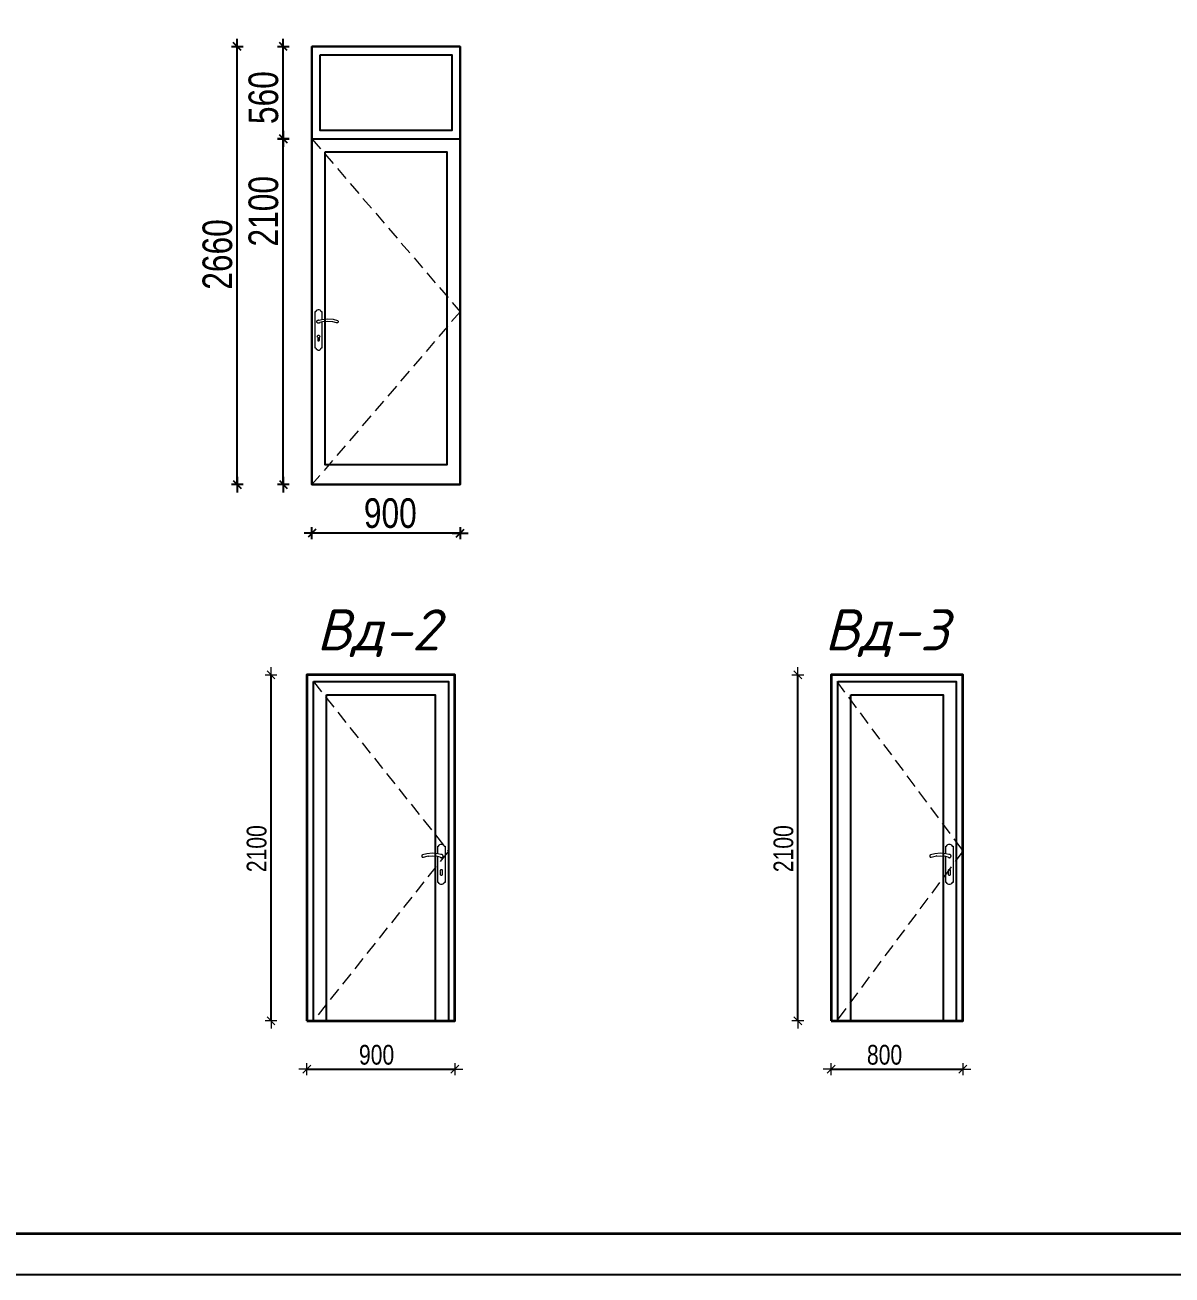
# Model space of a CAD drawing. Extents: x -12289450 to -10763036, y -7834513 to -6150123.
# Drawn here: x -11050972 to -11044005, y -7709386 to -7701795 of the extents above; entities that cross this region are included whole.
import ezdxf

# ---------------------------------------------------------------- set-up
doc = ezdxf.new("R2010")
doc.units = 0
doc.header["$LTSCALE"] = 25
doc.header["$PDMODE"] = 35
doc.linetypes.add('HIDDEN2', pattern=[4.7625, 3.175, -1.5875])
doc.layers.get('DefPoints').update_dxf_attribs({"color": 10, "lineweight": 30})
for name, color, linetype in [('005-РАЗМЕРЫ', 252, 'Continuous'), ('Annotation - Text', 7, 'Continuous'), ('ArchiCAD', 7, 'Continuous'), ('Новое', 51, 'Continuous')]:
    doc.layers.add(name, color=color, linetype=linetype)
for name, color, linetype, lineweight in [('RAZMER', 7, 'Continuous', 9), ('Двери ArchiCAD_Ном_пера__41', 7, 'Continuous', 9), ('Двери демонтаж', 15, 'Continuous', 9), ('СТЕНЫ', 5, 'Continuous', 40)]:
    doc.layers.add(name, color=color, linetype=linetype, lineweight=lineweight)
doc.styles.add('gismo', font='isocpeui.ttf')
doc.styles.add('TXT0', font='txt', dxfattribs={"width": 0.8})
doc.dimstyles.new('Копия 3 РАЗМЕРЫ 3', dxfattribs={"dimscale": 30, "dimtxt": 4, "dimasz": 0.08, "dimexe": 0, "dimexo": 0, "dimgap": 0.9, "dimtad": 1, "dimdec": 0, "dimzin": 0, "dimdsep": 46, "dimtxsty": 'TXT0', "dimblk1": 'A8MITTA', "dimblk2": 'A8MITTA', "dimsah": 1, "dimcen": 0.3, "dimse1": 1, "dimse2": 1, "dimadec": 0, "dimazin": 0, "dimtp": 6, "dimtm": 6, "dimtfac": 1, "dimtdec": 0, "dimtofl": 0, "dimtmove": 0, "dimatfit": 3, "dimldrblk": 'A8MITTA', "dimfxl": 0, "dimtolj": 1, "dimtzin": 0, "dimarcsym": 0})
doc.dimstyles.new('Копия(2) 3 РАЗМЕРЫ 3', dxfattribs={"dimscale": 30, "dimtxt": 6, "dimasz": 0.08, "dimexe": 0, "dimexo": 0, "dimgap": 1, "dimtad": 1, "dimdec": 0, "dimzin": 0, "dimdsep": 46, "dimtxsty": 'TXT0', "dimblk1": 'A8MITTA', "dimblk2": 'A8MITTA', "dimsah": 1, "dimcen": 0.3, "dimse1": 1, "dimse2": 1, "dimadec": 0, "dimazin": 0, "dimtp": 6, "dimtm": 6, "dimtfac": 1, "dimtdec": 0, "dimtofl": 0, "dimtmove": 0, "dimatfit": 3, "dimldrblk": 'A8MITTA', "dimfxl": 0, "dimtolj": 1, "dimtzin": 0, "dimarcsym": 0})

# ---------------------------------------------------------------- blocks, each defined once
blk = doc.blocks.new('A8MITTA', base_point=(3180, 3140))
for p, q in [((3160, 3140), (3200, 3140)), ((3170, 3130), (3190, 3150)), ((3180, 3155), (3180, 3125))]:
    blk.add_line(p, q)
blk = doc.blocks.new('*D552')
at = {"layer": 'DefPoints', "color": 0, "ltscale": 4, "transparency": 16777216}
for p in [(-11049477.6, -7705741.8), (-11049214.4, -7705741.8), (-11049214.4, -7707841.8)]:
    blk.add_point(p, dxfattribs=at)
at = {"layer": 'RAZMER', "color": 0, "lineweight": -2, "ltscale": 4, "transparency": 16777216}
blk.add_line((-11049477.6, -7707839.4), (-11049477.6, -7705744.2), dxfattribs=at)
at = {"layer": 'RAZMER', "color": 0, "lineweight": -2, "ltscale": 4, "transparency": 16777216, "xscale": 2.4, "yscale": 2.4, "zscale": 2.4}
for p, rotation in [((-11049477.6, -7705741.8), 90), ((-11049477.6, -7707841.8), 270)]:
    blk.add_blockref('A8MITTA', p, dxfattribs=dict(at, rotation=rotation))
at = {"layer": 'RAZMER', "color": 0, "ltscale": 4, "transparency": 16777216, "insert": (-11049564.6, -7706797), "char_height": 120, "attachment_point": 5, "rotation": 90, "style": 'TXT0'}
blk.add_mtext('\\A1;2100', dxfattribs=at)
blk = doc.blocks.new('*D553')
at = {"layer": 'DefPoints', "color": 0, "ltscale": 4, "transparency": 16777216}
for p in [(-11049260.6, -7707841.8), (-11048360.6, -7707841.8), (-11048360.6, -7708136.3)]:
    blk.add_point(p, dxfattribs=at)
at = {"layer": 'RAZMER', "color": 0, "lineweight": -2, "ltscale": 4, "transparency": 16777216}
blk.add_line((-11049258.2, -7708136.3), (-11048363, -7708136.3), dxfattribs=at)
at = {"layer": 'RAZMER', "color": 0, "lineweight": -2, "ltscale": 4, "transparency": 16777216, "xscale": 2.4, "yscale": 2.4, "zscale": 2.4, "rotation": 180}
blk.add_blockref('A8MITTA', (-11049260.6, -7708136.3), dxfattribs=at)
at = {"layer": 'RAZMER', "color": 0, "lineweight": -2, "ltscale": 4, "transparency": 16777216, "xscale": 2.4, "yscale": 2.4, "zscale": 2.4}
blk.add_blockref('A8MITTA', (-11048360.6, -7708136.3), dxfattribs=at)
at = {"layer": 'RAZMER', "color": 0, "ltscale": 4, "transparency": 16777216, "insert": (-11048836.5, -7708049.3), "char_height": 120, "attachment_point": 5, "style": 'TXT0'}
blk.add_mtext('\\A1;900', dxfattribs=at)
blk = doc.blocks.new('*D554')
at = {"layer": 'DefPoints', "color": 0, "ltscale": 4, "transparency": 16777216}
for p in [(-11046277.7, -7705741.8), (-11046014.5, -7705741.8), (-11046014.5, -7707841.8)]:
    blk.add_point(p, dxfattribs=at)
at = {"layer": 'RAZMER', "color": 0, "lineweight": -2, "ltscale": 4, "transparency": 16777216}
blk.add_line((-11046277.7, -7707839.4), (-11046277.7, -7705744.2), dxfattribs=at)
at = {"layer": 'RAZMER', "color": 0, "lineweight": -2, "ltscale": 4, "transparency": 16777216, "xscale": 2.4, "yscale": 2.4, "zscale": 2.4}
for p, rotation in [((-11046277.7, -7705741.8), 90), ((-11046277.7, -7707841.8), 270)]:
    blk.add_blockref('A8MITTA', p, dxfattribs=dict(at, rotation=rotation))
at = {"layer": 'RAZMER', "color": 0, "ltscale": 4, "transparency": 16777216, "insert": (-11046364.7, -7706797), "char_height": 120, "attachment_point": 5, "rotation": 90, "style": 'TXT0'}
blk.add_mtext('\\A1;2100', dxfattribs=at)
blk = doc.blocks.new('*D555')
at = {"layer": 'DefPoints', "color": 0, "ltscale": 4, "transparency": 16777216}
for p in [(-11046075.1, -7707841.8), (-11045275.1, -7707841.8), (-11045275.1, -7708136.3)]:
    blk.add_point(p, dxfattribs=at)
at = {"layer": 'RAZMER', "color": 0, "lineweight": -2, "ltscale": 4, "transparency": 16777216}
blk.add_line((-11046072.7, -7708136.3), (-11045277.5, -7708136.3), dxfattribs=at)
at = {"layer": 'RAZMER', "color": 0, "lineweight": -2, "ltscale": 4, "transparency": 16777216, "xscale": 2.4, "yscale": 2.4, "zscale": 2.4, "rotation": 180}
blk.add_blockref('A8MITTA', (-11046075.1, -7708136.3), dxfattribs=at)
at = {"layer": 'RAZMER', "color": 0, "lineweight": -2, "ltscale": 4, "transparency": 16777216, "xscale": 2.4, "yscale": 2.4, "zscale": 2.4}
blk.add_blockref('A8MITTA', (-11045275.1, -7708136.3), dxfattribs=at)
at = {"layer": 'RAZMER', "color": 0, "ltscale": 4, "transparency": 16777216, "insert": (-11045751, -7708049.3), "char_height": 120, "attachment_point": 5, "style": 'TXT0'}
blk.add_mtext('\\A1;800', dxfattribs=at)
blk = doc.blocks.new('*D556')
at = {"layer": '005-РАЗМЕРЫ', "color": 0, "lineweight": -2, "ltscale": 4, "transparency": 16777216}
blk.add_line((-11049682.6, -7704583.4), (-11049682.6, -7701928.2), dxfattribs=at)
at = {"layer": 'DefPoints', "color": 0, "ltscale": 4, "transparency": 16777216}
for p in [(-11049682.6, -7701925.8), (-11049328.6, -7701925.8), (-11049328.6, -7704585.8)]:
    blk.add_point(p, dxfattribs=at)
at = {"layer": '005-РАЗМЕРЫ', "color": 0, "lineweight": -2, "ltscale": 4, "transparency": 16777216, "xscale": 2.4, "yscale": 2.4, "zscale": 2.4}
for p, rotation in [((-11049682.6, -7701925.8), 90), ((-11049682.6, -7704585.8), 270)]:
    blk.add_blockref('A8MITTA', p, dxfattribs=dict(at, rotation=rotation))
at = {"layer": '005-РАЗМЕРЫ', "color": 0, "ltscale": 4, "transparency": 16777216, "insert": (-11049802.6, -7703188.3), "char_height": 180, "attachment_point": 5, "rotation": 90, "style": 'TXT0'}
blk.add_mtext('\\A1;2660', dxfattribs=at)
blk = doc.blocks.new('*D557')
at = {"layer": '005-РАЗМЕРЫ', "color": 0, "lineweight": -2, "ltscale": 4, "transparency": 16777216}
blk.add_line((-11049403.1, -7704583.4), (-11049403.1, -7702488.2), dxfattribs=at)
at = {"layer": 'DefPoints', "color": 0, "ltscale": 4, "transparency": 16777216}
for p in [(-11049403.1, -7702485.8), (-11049229, -7702485.8), (-11049229, -7704585.8)]:
    blk.add_point(p, dxfattribs=at)
at = {"layer": '005-РАЗМЕРЫ', "color": 0, "lineweight": -2, "ltscale": 4, "transparency": 16777216, "xscale": 2.4, "yscale": 2.4, "zscale": 2.4}
for p, rotation in [((-11049403.1, -7702485.8), 90), ((-11049403.1, -7704585.8), 270)]:
    blk.add_blockref('A8MITTA', p, dxfattribs=dict(at, rotation=rotation))
at = {"layer": '005-РАЗМЕРЫ', "color": 0, "ltscale": 4, "transparency": 16777216, "insert": (-11049523.1, -7702925.8), "char_height": 180, "attachment_point": 5, "rotation": 90, "style": 'TXT0'}
blk.add_mtext('\\A1;2100', dxfattribs=at)
blk = doc.blocks.new('*D558')
at = {"layer": '005-РАЗМЕРЫ', "color": 0, "lineweight": -2, "ltscale": 4, "transparency": 16777216}
blk.add_line((-11049403.1, -7702483.4), (-11049403.1, -7701928.2), dxfattribs=at)
at = {"layer": 'DefPoints', "color": 0, "ltscale": 4, "transparency": 16777216}
for p in [(-11049403.1, -7701925.8), (-11049229, -7701925.8), (-11049367.1, -7702485.8)]:
    blk.add_point(p, dxfattribs=at)
at = {"layer": '005-РАЗМЕРЫ', "color": 0, "lineweight": -2, "ltscale": 4, "transparency": 16777216, "xscale": 2.4, "yscale": 2.4, "zscale": 2.4}
for p, rotation in [((-11049403.1, -7701925.8), 90), ((-11049403.1, -7702485.8), 270)]:
    blk.add_blockref('A8MITTA', p, dxfattribs=dict(at, rotation=rotation))
at = {"layer": '005-РАЗМЕРЫ', "color": 0, "ltscale": 4, "transparency": 16777216, "insert": (-11049523.1, -7702235.8), "char_height": 180, "attachment_point": 5, "rotation": 90, "style": 'TXT0'}
blk.add_mtext('\\A1;560', dxfattribs=at)
blk = doc.blocks.new('*D559')
at = {"layer": '005-РАЗМЕРЫ', "color": 0, "lineweight": -2, "ltscale": 4, "transparency": 16777216}
blk.add_line((-11048331.4, -7704880.3), (-11049226.6, -7704880.3), dxfattribs=at)
at = {"layer": 'DefPoints', "color": 0, "ltscale": 4, "transparency": 16777216}
for p in [(-11049229, -7704585.8), (-11048329, -7704585.8), (-11049229, -7704880.3)]:
    blk.add_point(p, dxfattribs=at)
at = {"layer": '005-РАЗМЕРЫ', "color": 0, "lineweight": -2, "ltscale": 4, "transparency": 16777216, "xscale": 2.4, "yscale": 2.4, "zscale": 2.4, "rotation": 180}
blk.add_blockref('A8MITTA', (-11049229, -7704880.3), dxfattribs=at)
at = {"layer": '005-РАЗМЕРЫ', "color": 0, "lineweight": -2, "ltscale": 4, "transparency": 16777216, "xscale": 2.4, "yscale": 2.4, "zscale": 2.4}
blk.add_blockref('A8MITTA', (-11048329, -7704880.3), dxfattribs=at)
at = {"layer": '005-РАЗМЕРЫ', "color": 0, "ltscale": 4, "transparency": 16777216, "insert": (-11048753, -7704760.3), "char_height": 180, "attachment_point": 5, "style": 'TXT0'}
blk.add_mtext('\\A1;900', dxfattribs=at)
blk = doc.blocks.new('r')
at = {"layer": 'Двери ArchiCAD_Ном_пера__41', "linetype": 'Continuous'}
for p, q in [((-39.3, 178.1), (-45, 178.1)), ((-45, 178.1), (-45, -41.9)), ((-36.4, 183.7), (-39.3, 178.1)), ((-31.7, 188), (-36.4, 183.7)), ((-25.7, 190.3), (-31.7, 188)), ((-19.3, 190.3), (-25.7, 190.3)), ((-13.3, 188), (-19.3, 190.3)), ((-8.6, 183.7), (-13.3, 188)), ((-5.7, 178.1), (-8.6, 183.7)), ((0, 178.1), (-5.7, 178.1)), ((0, 131.8), (0, 178.1)), ((-32.5, 119.3), (-32.1, 121)), ((-32.5, 117.6), (-32.5, 119.3)), ((-32.3, 115.8), (-32.5, 117.6)), ((-31.8, 114.2), (-32.3, 115.8)), ((-32.1, 121), (-31.4, 122.6)), ((-30.9, 112.6), (-31.8, 114.2)), ((-31.4, 122.6), (-30.5, 124.1)), ((-29.9, 111.2), (-30.9, 112.6)), ((-30.5, 124.1), (-29.3, 125.4)), ((-28.6, 110.1), (-29.9, 111.2)), ((-29.3, 125.4), (-27.9, 126.5)), ((-27.1, 109.1), (-28.6, 110.1)), ((-27.9, 126.5), (-26.4, 127.3)), ((-25.5, 108.5), (-27.1, 109.1)), ((-26.4, 127.3), (-24.7, 127.8)), ((-23.8, 108.1), (-25.5, 108.5)), ((-24.7, 127.8), (-23, 128.1)), ((-22, 108), (-23.8, 108.1)), ((-23, 128.1), (-21.2, 128)), ((-20.3, 108.3), (-22, 108)), ((-21.2, 128), (-19.5, 127.6)), ((-18.6, 108.8), (-20.3, 108.3)), ((-19.5, 127.6), (-18.3, 127.1)), ((-17.1, 109.6), (-18.6, 108.8)), ((-18.3, 127.1), (-1.8, 131.6)), ((-15.7, 110.7), (-17.1, 109.6)), ((-14.5, 112), (-15.7, 110.7)), ((-14, 112.7), (-14.5, 112)), ((1.2, 116.9), (-14, 112.7)), ((-1.8, 131.6), (32.2, 134.8)), ((0, -41.9), (0, 116.6)), ((32.5, 119.8), (1.2, 116.9)), ((32.2, 134.8), (66.2, 132.1)), ((63.9, 117.2), (32.5, 119.8)), ((87.3, 110.9), (63.9, 117.2)), ((66.2, 132.1), (91.8, 125.2)), ((87.9, 110.7), (87.3, 110.9)), ((89.2, 110.5), (87.9, 110.7)), ((90.5, 110.6), (89.2, 110.5)), ((91.8, 110.9), (90.5, 110.6)), ((91.8, 125.2), (92.4, 125)), ((93, 111.4), (91.8, 110.9)), ((92.4, 125), (93.5, 124.4)), ((94.1, 112.1), (93, 111.4)), ((93.5, 124.4), (94.6, 123.6)), ((95.1, 113), (94.1, 112.1)), ((94.6, 123.6), (95.5, 122.6)), ((95.9, 114), (95.1, 113)), ((95.5, 122.6), (96.2, 121.5)), ((96.5, 115.2), (95.9, 114)), ((96.2, 121.5), (96.7, 120.3)), ((96.9, 116.4), (96.5, 115.2)), ((96.7, 120.3), (97, 119.1)), ((97, 117.7), (96.9, 116.4)), ((97, 119.1), (97, 117.7)), ((-29.9, 26.9), (-29.8, 29.4)), ((-29.1, 24.5), (-29.9, 26.9)), ((-29.8, 29.4), (-28.9, 31.8)), ((-27.5, 22.5), (-29.1, 24.5)), ((-28.9, 31.8), (-27.2, 33.8)), ((-27.5, 22.5), (-27.5, 5.6)), ((-27.5, 5.6), (-27.2, 3.8)), ((-27.2, 33.8), (-25, 35)), ((-27.2, 3.8), (-26.3, 2.3)), ((-26.3, 2.3), (-25, 1.2)), ((-25, 35), (-22.5, 35.5)), ((-25, 1.2), (-23.4, 0.6)), ((-23.4, 0.6), (-21.6, 0.6)), ((-22.5, 35.5), (-20, 35)), ((-21.6, 0.6), (-20, 1.2)), ((-20, 35), (-17.8, 33.8)), ((-20, 1.2), (-18.7, 2.3)), ((-18.7, 2.3), (-17.8, 3.8)), ((-17.8, 33.8), (-16.1, 31.8)), ((-17.8, 3.8), (-17.5, 5.6)), ((-17.5, 22.5), (-15.9, 24.5)), ((-17.5, 5.6), (-17.5, 22.5)), ((-16.1, 31.8), (-15.2, 29.4)), ((-15.1, 26.9), (-15.9, 24.5)), ((-15.2, 29.4), (-15.1, 26.9)), ((-45, -41.9), (-39.3, -41.9)), ((-39.3, -41.9), (-36.4, -47.6)), ((-36.4, -47.6), (-31.7, -51.9)), ((-31.7, -51.9), (-25.7, -54.2)), ((-25.7, -54.2), (-19.3, -54.2)), ((-19.3, -54.2), (-13.3, -51.9)), ((-13.3, -51.9), (-8.6, -47.6)), ((-8.6, -47.6), (-5.7, -41.9)), ((-5.7, -41.9), (0, -41.9))]:
    blk.add_line(p, q, dxfattribs=at)

msp = doc.modelspace()

# ---------------------------------------------------------------- linework, layer by layer
at = {"layer": 'ArchiCAD', "color": 7, "linetype": 'Continuous', "lineweight": 35}
msp.add_lwpolyline([(-11054339.4, -7694786.2), (-11034589.6, -7694786.2), (-11034589.6, -7709136), (-11054339.4, -7709136)], close=True, dxfattribs=at)
at = {"layer": 'RAZMER', "color": 251, "linetype": 'HIDDEN2'}
for points in [[(-11049229, -7702485.8), (-11048329, -7703535.8), (-11049229, -7704585.8)], [(-11049220.6, -7705781.8), (-11048400.6, -7706811.8), (-11049220.6, -7707841.8)], [(-11046041.3, -7705781.8), (-11045275.1, -7706811.8), (-11046041.3, -7707841.8)]]:
    msp.add_lwpolyline(points, dxfattribs=at)
at = {"layer": 'Двери демонтаж', "color": 0, "ltscale": 50}
for p, q in [((-11048465.2, -7706828.1), (-11048465.2, -7706781.8)), ((-11048465.2, -7706781.8), (-11048459.5, -7706781.8)), ((-11048459.5, -7706781.8), (-11048456.6, -7706776.1)), ((-11048456.6, -7706776.1), (-11048451.8, -7706771.9)), ((-11048451.8, -7706771.9), (-11048445.9, -7706769.6)), ((-11048445.9, -7706769.6), (-11048439.5, -7706769.6)), ((-11048439.5, -7706769.6), (-11048433.5, -7706771.9)), ((-11048433.5, -7706771.9), (-11048428.8, -7706776.1)), ((-11048428.8, -7706776.1), (-11048425.9, -7706781.8)), ((-11048425.9, -7706781.8), (-11048420.2, -7706781.8)), ((-11048420.2, -7706781.8), (-11048420.2, -7707001.8)), ((-11045379.7, -7706828.1), (-11045379.7, -7706781.8)), ((-11045379.7, -7706781.8), (-11045374, -7706781.8)), ((-11045374, -7706781.8), (-11045371.1, -7706776.1)), ((-11045371.1, -7706776.1), (-11045366.3, -7706771.9)), ((-11045366.3, -7706771.9), (-11045360.4, -7706769.6)), ((-11045360.4, -7706769.6), (-11045354, -7706769.6)), ((-11045354, -7706769.6), (-11045348, -7706771.9)), ((-11045348, -7706771.9), (-11045343.3, -7706776.1)), ((-11045343.3, -7706776.1), (-11045340.4, -7706781.8)), ((-11045340.4, -7706781.8), (-11045334.7, -7706781.8)), ((-11045334.7, -7706781.8), (-11045334.7, -7707001.8)), ((-11048562, -7706843.4), (-11048561.6, -7706844.7)), ((-11048561.4, -7706838.3), (-11048561.9, -7706839.5)), ((-11048561.6, -7706844.7), (-11048561, -7706845.9)), ((-11048560.6, -7706837.2), (-11048561.4, -7706838.3)), ((-11048561, -7706845.9), (-11048560.2, -7706846.9)), ((-11048559.8, -7706836.3), (-11048560.6, -7706837.2)), ((-11048560.2, -7706846.9), (-11048559.3, -7706847.8)), ((-11048558.7, -7706835.5), (-11048559.8, -7706836.3)), ((-11048559.3, -7706847.8), (-11048558.2, -7706848.5)), ((-11048557.5, -7706834.9), (-11048558.7, -7706835.5)), ((-11048558.2, -7706848.5), (-11048557, -7706849)), ((-11048556.9, -7706834.7), (-11048557.5, -7706834.9)), ((-11048557, -7706849), (-11048555.7, -7706849.3)), ((-11048531.4, -7706827.8), (-11048556.9, -7706834.7)), ((-11048555.7, -7706849.3), (-11048554.4, -7706849.4)), ((-11048554.4, -7706849.4), (-11048553.1, -7706849.2)), ((-11048553.1, -7706849.2), (-11048552.4, -7706849)), ((-11048552.4, -7706849), (-11048529.1, -7706842.7)), ((-11048497.3, -7706825), (-11048531.4, -7706827.8)), ((-11048529.1, -7706842.7), (-11048497.7, -7706840.1)), ((-11048522.1, -7706840.8), (-11048522.2, -7706842.1)), ((-11048522.2, -7706842.1), (-11048522, -7706843.4)), ((-11048521.9, -7706839.5), (-11048522.1, -7706840.8)), ((-11048497.7, -7706840.1), (-11048466.3, -7706843)), ((-11048463.4, -7706828.2), (-11048497.3, -7706825)), ((-11048466.3, -7706843), (-11048451.1, -7706847.2)), ((-11048465.2, -7707001.8), (-11048465.2, -7706843.3)), ((-11048446.9, -7706832.8), (-11048463.4, -7706828.2)), ((-11048450.7, -7706847.9), (-11048449.5, -7706849.2)), ((-11048449.5, -7706849.2), (-11048448.1, -7706850.3)), ((-11048448.1, -7706850.3), (-11048446.6, -7706851.1)), ((-11048445.6, -7706832.2), (-11048446.9, -7706832.8)), ((-11048446.6, -7706851.1), (-11048444.9, -7706851.6)), ((-11048443.9, -7706831.9), (-11048445.6, -7706832.2)), ((-11048444.9, -7706851.6), (-11048443.2, -7706851.9)), ((-11048442.2, -7706831.8), (-11048443.9, -7706831.9)), ((-11048443.2, -7706851.9), (-11048441.4, -7706851.8)), ((-11048440.5, -7706832), (-11048442.2, -7706831.8)), ((-11048441.4, -7706851.8), (-11048439.7, -7706851.4)), ((-11048438.8, -7706832.6), (-11048440.5, -7706832)), ((-11048439.7, -7706851.4), (-11048438.1, -7706850.8)), ((-11048437.2, -7706833.4), (-11048438.8, -7706832.6)), ((-11048438.1, -7706850.8), (-11048436.6, -7706849.8)), ((-11048435.9, -7706834.5), (-11048437.2, -7706833.4)), ((-11048436.6, -7706849.8), (-11048435.3, -7706848.6)), ((-11048434.7, -7706835.8), (-11048435.9, -7706834.5)), ((-11048435.3, -7706848.6), (-11048434.2, -7706847.3)), ((-11048433.7, -7706837.2), (-11048434.7, -7706835.8)), ((-11048434.2, -7706847.3), (-11048433.4, -7706845.7)), ((-11048433.1, -7706838.9), (-11048433.7, -7706837.2)), ((-11048433.4, -7706845.7), (-11048432.9, -7706844)), ((-11048432.7, -7706840.6), (-11048433.1, -7706838.9)), ((-11048432.9, -7706844), (-11048432.6, -7706842.3)), ((-11048432.6, -7706842.3), (-11048432.7, -7706840.6)), ((-11045476.5, -7706843.4), (-11045476.1, -7706844.7)), ((-11045475.9, -7706838.3), (-11045476.4, -7706839.5)), ((-11045476.1, -7706844.7), (-11045475.5, -7706845.9)), ((-11045475.1, -7706837.2), (-11045475.9, -7706838.3)), ((-11045475.5, -7706845.9), (-11045474.7, -7706846.9)), ((-11045474.3, -7706836.3), (-11045475.1, -7706837.2)), ((-11045474.7, -7706846.9), (-11045473.8, -7706847.8)), ((-11045473.2, -7706835.5), (-11045474.3, -7706836.3)), ((-11045473.8, -7706847.8), (-11045472.7, -7706848.5)), ((-11045472, -7706834.9), (-11045473.2, -7706835.5)), ((-11045472.7, -7706848.5), (-11045471.5, -7706849)), ((-11045471.4, -7706834.7), (-11045472, -7706834.9)), ((-11045471.5, -7706849), (-11045470.2, -7706849.3)), ((-11045445.9, -7706827.8), (-11045471.4, -7706834.7)), ((-11045470.2, -7706849.3), (-11045468.9, -7706849.4)), ((-11045468.9, -7706849.4), (-11045467.6, -7706849.2)), ((-11045467.6, -7706849.2), (-11045466.9, -7706849)), ((-11045466.9, -7706849), (-11045443.6, -7706842.7)), ((-11045411.8, -7706825), (-11045445.9, -7706827.8)), ((-11045443.6, -7706842.7), (-11045412.2, -7706840.1)), ((-11045436.6, -7706840.8), (-11045436.7, -7706842.1)), ((-11045436.7, -7706842.1), (-11045436.5, -7706843.4)), ((-11045436.4, -7706839.5), (-11045436.6, -7706840.8)), ((-11045412.2, -7706840.1), (-11045380.8, -7706843)), ((-11045377.9, -7706828.2), (-11045411.8, -7706825)), ((-11045380.8, -7706843), (-11045365.6, -7706847.2)), ((-11045379.7, -7707001.8), (-11045379.7, -7706843.3)), ((-11045361.4, -7706832.8), (-11045377.9, -7706828.2)), ((-11045365.2, -7706847.9), (-11045364, -7706849.2)), ((-11045364, -7706849.2), (-11045362.6, -7706850.3)), ((-11045362.6, -7706850.3), (-11045361.1, -7706851.1)), ((-11045360.1, -7706832.2), (-11045361.4, -7706832.8)), ((-11045361.1, -7706851.1), (-11045359.4, -7706851.6)), ((-11045358.4, -7706831.9), (-11045360.1, -7706832.2)), ((-11045359.4, -7706851.6), (-11045357.7, -7706851.9)), ((-11045356.7, -7706831.8), (-11045358.4, -7706831.9)), ((-11045357.7, -7706851.9), (-11045355.9, -7706851.8)), ((-11045355, -7706832), (-11045356.7, -7706831.8)), ((-11045355.9, -7706851.8), (-11045354.2, -7706851.4)), ((-11045353.3, -7706832.6), (-11045355, -7706832)), ((-11045354.2, -7706851.4), (-11045352.6, -7706850.8)), ((-11045351.7, -7706833.4), (-11045353.3, -7706832.6)), ((-11045352.6, -7706850.8), (-11045351.1, -7706849.8)), ((-11045350.4, -7706834.5), (-11045351.7, -7706833.4)), ((-11045351.1, -7706849.8), (-11045349.8, -7706848.6)), ((-11045349.2, -7706835.8), (-11045350.4, -7706834.5)), ((-11045349.8, -7706848.6), (-11045348.7, -7706847.3)), ((-11045348.2, -7706837.2), (-11045349.2, -7706835.8)), ((-11045348.7, -7706847.3), (-11045347.9, -7706845.7)), ((-11045347.6, -7706838.9), (-11045348.2, -7706837.2)), ((-11045347.9, -7706845.7), (-11045347.4, -7706844)), ((-11045347.2, -7706840.6), (-11045347.6, -7706838.9)), ((-11045347.4, -7706844), (-11045347.1, -7706842.3)), ((-11045347.1, -7706842.3), (-11045347.2, -7706840.6)), ((-11048450, -7706930.4), (-11048450.1, -7706933)), ((-11048450.1, -7706933), (-11048449.2, -7706935.4)), ((-11048449.1, -7706928), (-11048450, -7706930.4)), ((-11048447.4, -7706926.1), (-11048449.1, -7706928)), ((-11048447.7, -7706954.3), (-11048447.7, -7706937.4)), ((-11048445.2, -7706924.8), (-11048447.4, -7706926.1)), ((-11048442.7, -7706924.4), (-11048445.2, -7706924.8)), ((-11048440.1, -7706924.8), (-11048442.7, -7706924.4)), ((-11048437.9, -7706926.1), (-11048440.1, -7706924.8)), ((-11048436.3, -7706928), (-11048437.9, -7706926.1)), ((-11048437.7, -7706937.4), (-11048436.1, -7706935.4)), ((-11048437.7, -7706937.4), (-11048437.7, -7706954.3)), ((-11048435.3, -7706930.4), (-11048436.3, -7706928)), ((-11048436.1, -7706935.4), (-11048435.3, -7706933)), ((-11048435.3, -7706933), (-11048435.3, -7706930.4)), ((-11045364.5, -7706930.4), (-11045364.6, -7706933)), ((-11045364.6, -7706933), (-11045363.7, -7706935.4)), ((-11045363.6, -7706928), (-11045364.5, -7706930.4)), ((-11045361.9, -7706926.1), (-11045363.6, -7706928)), ((-11045362.2, -7706954.3), (-11045362.2, -7706937.4)), ((-11045359.7, -7706924.8), (-11045361.9, -7706926.1)), ((-11045357.2, -7706924.4), (-11045359.7, -7706924.8)), ((-11045354.6, -7706924.8), (-11045357.2, -7706924.4)), ((-11045352.4, -7706926.1), (-11045354.6, -7706924.8)), ((-11045350.8, -7706928), (-11045352.4, -7706926.1)), ((-11045352.2, -7706937.4), (-11045350.6, -7706935.4)), ((-11045352.2, -7706937.4), (-11045352.2, -7706954.3)), ((-11045349.8, -7706930.4), (-11045350.8, -7706928)), ((-11045350.6, -7706935.4), (-11045349.8, -7706933)), ((-11045349.8, -7706933), (-11045349.8, -7706930.4)), ((-11048459.5, -7707001.8), (-11048465.2, -7707001.8)), ((-11048456.6, -7707007.5), (-11048459.5, -7707001.8)), ((-11048451.8, -7707011.8), (-11048456.6, -7707007.5)), ((-11048445.9, -7707014.1), (-11048451.8, -7707011.8)), ((-11048447.4, -7706956), (-11048447.7, -7706954.3)), ((-11048446.5, -7706957.5), (-11048447.4, -7706956)), ((-11048445.2, -7706958.7), (-11048446.5, -7706957.5)), ((-11048439.5, -7707014.1), (-11048445.9, -7707014.1)), ((-11048443.5, -7706959.3), (-11048445.2, -7706958.7)), ((-11048441.8, -7706959.3), (-11048443.5, -7706959.3)), ((-11048440.2, -7706958.7), (-11048441.8, -7706959.3)), ((-11048438.8, -7706957.5), (-11048440.2, -7706958.7)), ((-11048433.5, -7707011.8), (-11048439.5, -7707014.1)), ((-11048438, -7706956), (-11048438.8, -7706957.5)), ((-11048437.7, -7706954.3), (-11048438, -7706956)), ((-11048428.8, -7707007.5), (-11048433.5, -7707011.8)), ((-11048425.9, -7707001.8), (-11048428.8, -7707007.5)), ((-11048420.2, -7707001.8), (-11048425.9, -7707001.8)), ((-11045374, -7707001.8), (-11045379.7, -7707001.8)), ((-11045371.1, -7707007.5), (-11045374, -7707001.8)), ((-11045366.3, -7707011.8), (-11045371.1, -7707007.5)), ((-11045360.4, -7707014.1), (-11045366.3, -7707011.8)), ((-11045361.9, -7706956), (-11045362.2, -7706954.3)), ((-11045361, -7706957.5), (-11045361.9, -7706956)), ((-11045359.7, -7706958.7), (-11045361, -7706957.5)), ((-11045354, -7707014.1), (-11045360.4, -7707014.1)), ((-11045358, -7706959.3), (-11045359.7, -7706958.7)), ((-11045356.3, -7706959.3), (-11045358, -7706959.3)), ((-11045354.7, -7706958.7), (-11045356.3, -7706959.3)), ((-11045353.3, -7706957.5), (-11045354.7, -7706958.7)), ((-11045348, -7707011.8), (-11045354, -7707014.1)), ((-11045352.5, -7706956), (-11045353.3, -7706957.5)), ((-11045352.2, -7706954.3), (-11045352.5, -7706956)), ((-11045343.3, -7707007.5), (-11045348, -7707011.8)), ((-11045340.4, -7707001.8), (-11045343.3, -7707007.5)), ((-11045334.7, -7707001.8), (-11045340.4, -7707001.8))]:
    msp.add_line(p, q, dxfattribs=at)
at = {"layer": 'Двери демонтаж', "lineweight": 30, "ltscale": 50}
msp.add_lwpolyline([(-11049229, -7704585.8), (-11048329, -7704585.8), (-11048329, -7701925.8), (-11049229, -7701925.8)], close=True, dxfattribs=at)
at = {"layer": 'Двери демонтаж', "lineweight": 25, "ltscale": 50}
for points in [[(-11049179, -7701975.8), (-11048379, -7701975.8), (-11048379, -7702435.8), (-11049179, -7702435.8)], [(-11049229, -7702485.8), (-11048329, -7702485.8), (-11048329, -7704585.8), (-11049229, -7704585.8)], [(-11049149, -7702565.8), (-11048409, -7702565.8), (-11048409, -7704465.8), (-11049149, -7704465.8)], [(-11049220.6, -7705781.8), (-11048400.6, -7705781.8), (-11048400.6, -7707841.8), (-11049220.6, -7707841.8)], [(-11046035.1, -7705781.8), (-11045315.1, -7705781.8), (-11045315.1, -7707841.8), (-11046035.1, -7707841.8)], [(-11049140.6, -7705861.8), (-11048480.6, -7705861.8), (-11048480.6, -7707841.8), (-11049140.6, -7707841.8)], [(-11045955.1, -7705861.8), (-11045395.1, -7705861.8), (-11045395.1, -7707841.8), (-11045955.1, -7707841.8)]]:
    msp.add_lwpolyline(points, close=True, dxfattribs=at)
at = {"layer": 'Двери демонтаж', "lineweight": 35, "ltscale": 50}
for points in [[(-11049260.6, -7707841.8), (-11048360.6, -7707841.8), (-11048360.6, -7705741.8), (-11049260.6, -7705741.8)], [(-11046075.1, -7707841.8), (-11045275.1, -7707841.8), (-11045275.1, -7705741.8), (-11046075.1, -7705741.8)]]:
    msp.add_lwpolyline(points, close=True, dxfattribs=at)
at = {"layer": 'Новое', "color": 7, "linetype": 'Continuous'}
msp.add_lwpolyline([(-11055339.4, -7694536.2), (-11034339.6, -7694536.2), (-11034339.6, -7709386), (-11055339.4, -7709386)], close=True, dxfattribs=at)
msp.add_lwpolyline([(-11055339.4, -7694536.2), (-11034339.6, -7694536.2), (-11034339.6, -7709386), (-11055339.4, -7709386)], close=True, dxfattribs=at)

# ---------------------------------------------------------------- block references
at = {"layer": 'СТЕНЫ'}
msp.add_blockref('r', (-11049166.5, -7703714.2), dxfattribs=at)

# ---------------------------------------------------------------- texts
at = {"layer": 'Annotation - Text', "color": 0, "lineweight": 25, "style": 'gismo'}
for s, p in [('Вд-2', (-11049200.7, -7705593.2)), ('Вд-3', (-11046115.2, -7705593.2))]:
    msp.add_text(s, height=250, dxfattribs=at).set_placement(p)

# ---------------------------------------------------------------- dimensions: what is measured, and where the dimension line sits
at = {"layer": '005-РАЗМЕРЫ', "ltscale": 4}
for base, p1, p2, angle, picture, middle in [((-11049682.6, -7701925.8), (-11049328.6, -7704585.8), (-11049328.6, -7701925.8), 90, '*D556', (-11049682.6, -7703188.3)), ((-11049403.1, -7701925.8), (-11049367.1, -7702485.8), (-11049229, -7701925.8), 270, '*D558', (-11049403.1, -7702235.8)), ((-11049403.1, -7702485.8), (-11049229, -7704585.8), (-11049229, -7702485.8), 270, '*D557', (-11049403.1, -7702925.8)), ((-11049229, -7704880.3), (-11048329, -7704585.8), (-11049229, -7704585.8), 180, '*D559', (-11048753, -7704880.3))]:
    dim = msp.add_linear_dim(base=base, p1=p1, p2=p2, angle=angle, dimstyle='Копия(2) 3 РАЗМЕРЫ 3', dxfattribs=at)
    dim.commit()
    dim.dimension.update_dxf_attribs({"geometry": picture, "text_midpoint": middle, "dimtype": 160})
at = {"layer": 'RAZMER', "color": 251, "ltscale": 4}
for base, p1, p2, picture, middle in [((-11049477.6, -7705741.8), (-11049214.4, -7707841.8), (-11049214.4, -7705741.8), '*D552', (-11049477.6, -7706797)), ((-11046277.7, -7705741.8), (-11046014.5, -7707841.8), (-11046014.5, -7705741.8), '*D554', (-11046277.7, -7706797))]:
    dim = msp.add_linear_dim(base=base, p1=p1, p2=p2, angle=90, dimstyle='Копия 3 РАЗМЕРЫ 3', override={"dimfxl": 0.3}, dxfattribs=at)
    dim.commit()
    dim.dimension.update_dxf_attribs({"geometry": picture, "text_midpoint": middle, "dimtype": 160})
for base, p1, p2, picture, middle in [((-11048360.6, -7708136.3), (-11049260.6, -7707841.8), (-11048360.6, -7707841.8), '*D553', (-11048836.5, -7708136.3)), ((-11045275.1, -7708136.3), (-11046075.1, -7707841.8), (-11045275.1, -7707841.8), '*D555', (-11045751, -7708136.3))]:
    dim = msp.add_linear_dim(base=base, p1=p1, p2=p2, dimstyle='Копия 3 РАЗМЕРЫ 3', override={"dimfxl": 0.3}, dxfattribs=at)
    dim.commit()
    dim.dimension.update_dxf_attribs({"geometry": picture, "text_midpoint": middle, "dimtype": 160})

doc.saveas('drawing.dxf')
